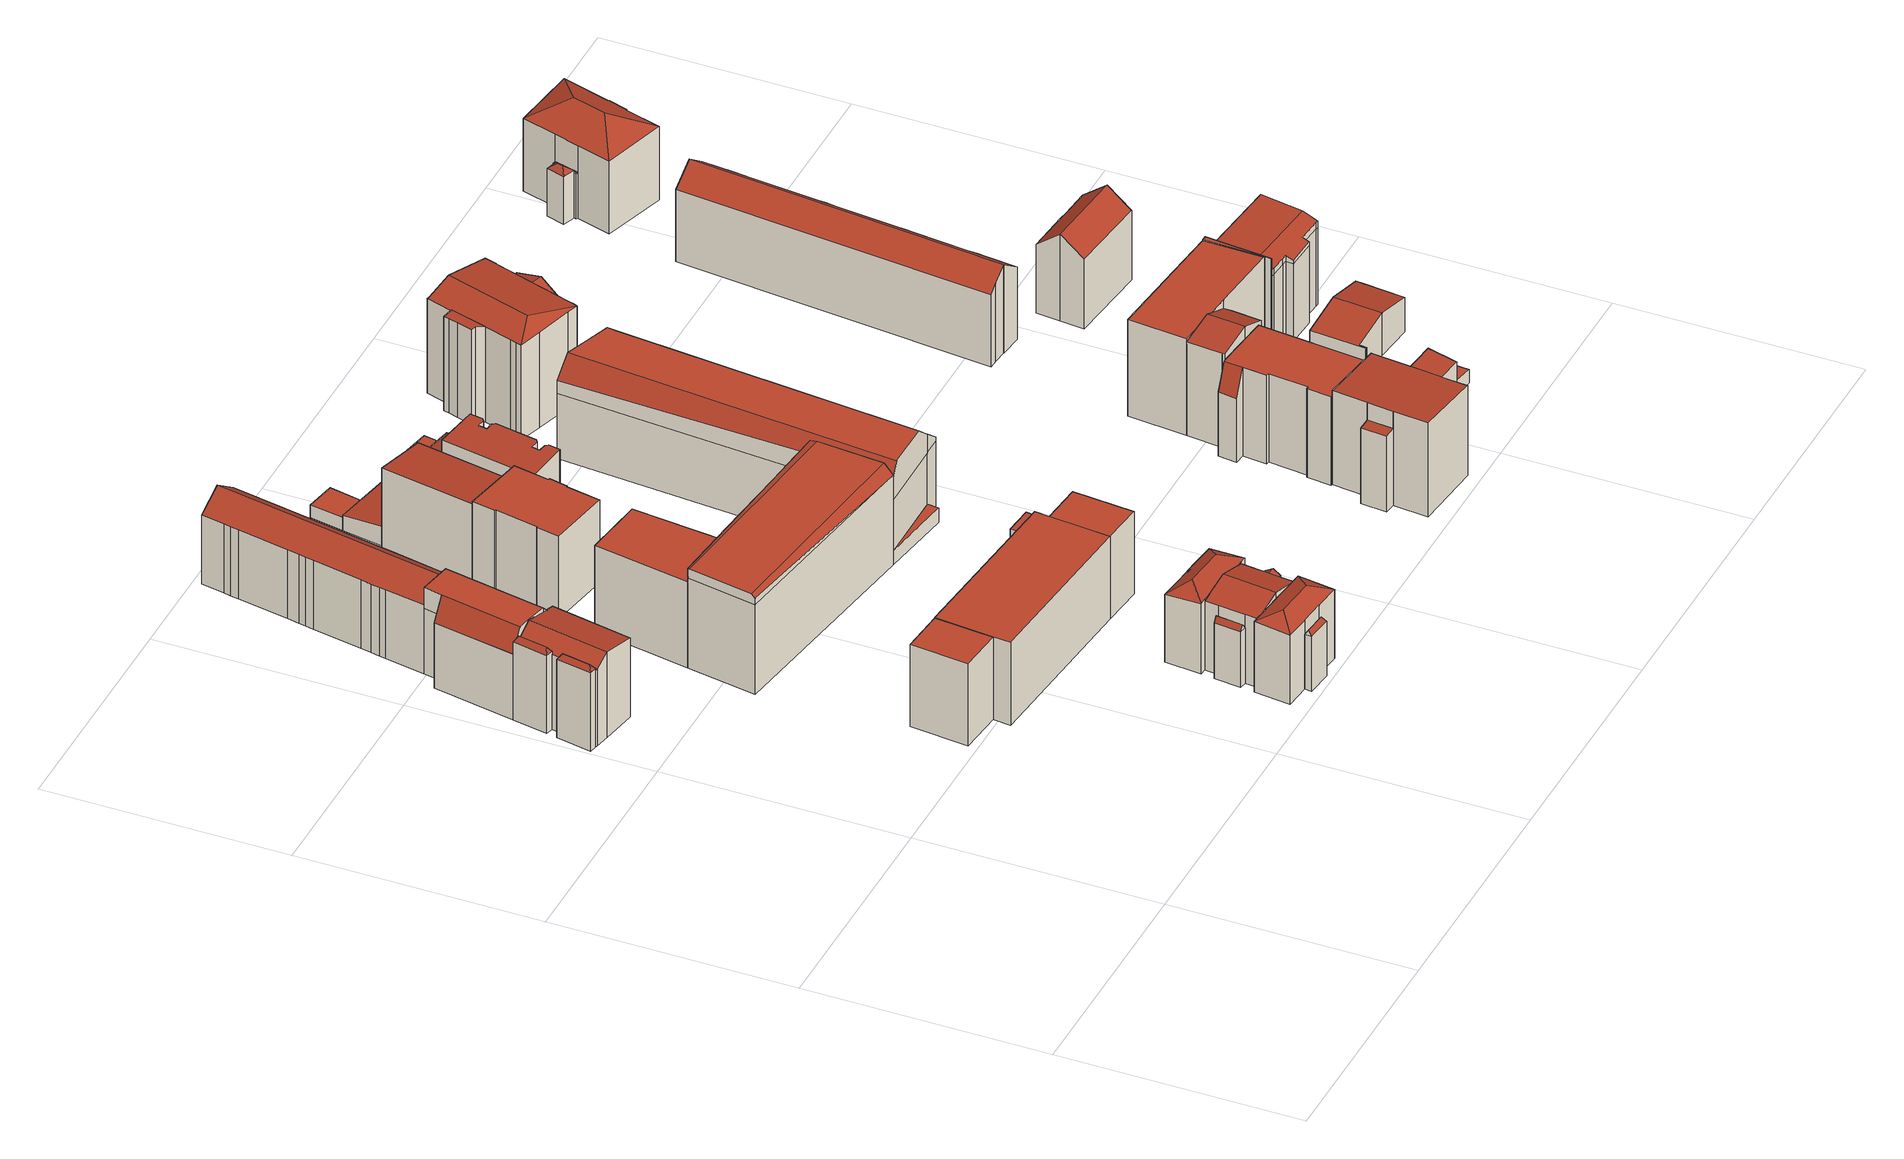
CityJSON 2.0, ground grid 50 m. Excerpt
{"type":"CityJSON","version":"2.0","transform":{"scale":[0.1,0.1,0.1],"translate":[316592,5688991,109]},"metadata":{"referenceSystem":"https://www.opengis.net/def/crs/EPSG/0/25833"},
"CityObjects":{
"building1":{"type":"Building","attributes":{"Gemeindeschluessel":14713000,"Geometrietyp2DReferenz":"3000","function":"31001_9998","roofType":"9999"},"children":["building1-1","building1-2","building1-3"]},
"building1-1":{"type":"BuildingPart","attributes":{"Dachtyp_tdc":"tdcFreeFormRoof","Dachneigung":55.03,"QualitaetDacherkennung":15,"Geometrietyp2DReferenz":"3000","roofType":"5000","measuredHeight":18.67},"parents":["building1"],"geometry":[{"type":"MultiSurface","lod":"2","boundaries":[[[0,1,2,3]],[[1,4,5,2]],[[4,6,7,5]],[[6,8,9,10,7]],[[11,8,12,13]],[[1,0,14,11]],[[8,6,12]],[[6,4,13,12]],[[4,1,11,13]],[[10,2,3,2,5,7]],[[15,9,8,11]],[[15,2,10,9]],[[14,15,11]],[[0,3,2,15,14]]],"semantics":{"surfaces":[{"type":"WallSurface"},{"type":"RoofSurface"},{"type":"GroundSurface"},{"type":"ClosureSurface"}],"values":[0,0,0,0,1,1,1,1,1,2,0,3,0,3]}}]},
"building1-2":{"type":"BuildingPart","attributes":{"Dachtyp_tdc":"tdcGableRoof","Dachneigung":11,"QualitaetDacherkennung":37,"Geometrietyp2DReferenz":"3000","roofType":"3100","measuredHeight":19.25},"parents":["building1"],"geometry":[{"type":"MultiSurface","lod":"2","boundaries":[[[9,16,17,10]],[[18,19,20,21]],[[19,22,23,20]],[[22,24,25,23]],[[24,26,27,25]],[[26,28,3,27]],[[28,0,3]],[[26,24,22,19]],[[19,18,16,9,15,14,28,26]],[[2,10,17,21,20,23,25,27,3]],[[9,10,2,15]],[[18,21,17,16]],[[14,0,28]],[[15,2,3,0,14]]],"semantics":{"surfaces":[{"type":"WallSurface"},{"type":"RoofSurface"},{"type":"GroundSurface"},{"type":"ClosureSurface"}],"values":[0,0,0,0,0,0,0,1,1,2,3,3,0,3]}}]},
"building1-3":{"type":"BuildingPart","attributes":{"Dachtyp_tdc":"tdcFreeFormRoof","Dachneigung":55.85,"QualitaetDacherkennung":17,"Geometrietyp2DReferenz":"3000","roofType":"5000","measuredHeight":18.66},"parents":["building1"],"geometry":[{"type":"MultiSurface","lod":"2","boundaries":[[[29,30,31,17,16]],[[30,32,33,31]],[[32,34,18,21,33]],[[35,34,32]],[[36,35,32,30]],[[36,30,29]],[[35,36,29,34]],[[17,31,33,21]],[[16,18,34,29]],[[16,17,21,18]]],"semantics":{"surfaces":[{"type":"WallSurface"},{"type":"RoofSurface"},{"type":"GroundSurface"},{"type":"ClosureSurface"}],"values":[0,0,0,1,1,1,1,2,0,3]}}]},
"building2":{"type":"Building","attributes":{"Dachtyp_tdc":"tdcFreeFormRoof","Gemeindeschluessel":14713000,"Dachneigung":0.561,"QualitaetDacherkennung":45,"Geometrietyp2DReferenz":"3000","function":"31001_9998","roofType":"5000","measuredHeight":19.33},"geometry":[{"type":"MultiSurface","lod":"2","boundaries":[[[37,38,39,23]],[[38,40,20,39]],[[40,41,33,20]],[[41,42,43,33]],[[42,44,45,43]],[[44,46,47,45]],[[46,48,49,47]],[[48,50,51,49]],[[50,37,23,51]],[[52,53,54,55]],[[56,42,57,58]],[[59,60,56,58,61,55,54]],[[38,55,61,40]],[[40,61,58,57,41]],[[44,60,59,46]],[[46,59,54,48]],[[41,57,42]],[[37,52,55,38]],[[48,54,53,50]],[[50,53,52,37]],[[42,56,60,44]],[[23,39,20,33,43,45,47,49,51]]],"semantics":{"surfaces":[{"type":"WallSurface"},{"type":"RoofSurface"},{"type":"GroundSurface"}],"values":[0,0,0,0,0,0,0,0,0,1,1,1,0,0,0,0,0,0,0,0,0,2]}}]},
"building3":{"type":"Building","attributes":{"Dachtyp_tdc":"tdcGableRoof","Gemeindeschluessel":14713000,"Dachneigung":35.38,"QualitaetDacherkennung":90,"Geometrietyp2DReferenz":"3000","function":"31001_9998","roofType":"3100","measuredHeight":18.94},"geometry":[{"type":"MultiSurface","lod":"2","boundaries":[[[62,63,64,65]],[[63,66,67,64]],[[66,68,69,67]],[[68,70,71,69]],[[70,72,73,71]],[[72,74,75,73]],[[74,76,77,75]],[[76,78,79,77]],[[78,80,81,79]],[[80,82,83,81]],[[82,84,85,83]],[[84,86,87,85]],[[86,88,89,87]],[[88,90,91,89]],[[90,92,51,91]],[[92,93,94,51]],[[93,95,47,94]],[[95,96,97,47]],[[96,62,65,97]],[[93,92,90,88,86,84]],[[84,82,80,78,76,74,72,70,68,66,63,62,96,95,93]],[[65,64,67,69,71,73,75,77,79,81,83,85,87,89,91,51,94,47,97]]],"semantics":{"surfaces":[{"type":"WallSurface"},{"type":"RoofSurface"},{"type":"GroundSurface"}],"values":[0,0,0,0,0,0,0,0,0,0,0,0,0,0,0,0,0,0,0,1,1,2]}}]},
"building4":{"type":"Building","attributes":{"Gemeindeschluessel":14713000,"Geometrietyp2DReferenz":"3000","function":"31001_9998","roofType":"9999"},"children":["building4-1","building4-2","building4-3"]},
"building4-1":{"type":"BuildingPart","attributes":{"Dachtyp_tdc":"tdcPolyFlatRoof","Dachneigung":0,"QualitaetDacherkennung":38,"Geometrietyp2DReferenz":"3000","roofType":"1000","measuredHeight":18.4},"parents":["building4"],"geometry":[{"type":"MultiSurface","lod":"2","boundaries":[[[98,99,100,101]],[[99,102,103,100]],[[102,104,105,103]],[[104,102,99,98]],[[101,100,103,105]],[[101,105,104,98]]],"semantics":{"surfaces":[{"type":"WallSurface"},{"type":"RoofSurface"},{"type":"GroundSurface"},{"type":"ClosureSurface"}],"values":[0,0,0,1,2,3]}}]},
"building4-2":{"type":"BuildingPart","attributes":{"Dachtyp_tdc":"tdcPolyFlatRoof","Dachneigung":0,"QualitaetDacherkennung":55,"Geometrietyp2DReferenz":"3000","roofType":"1000","measuredHeight":18.51},"parents":["building4"],"geometry":[{"type":"MultiSurface","lod":"2","boundaries":[[[106,107,98,101,108]],[[109,110,111,105,104]],[[110,112,113,111]],[[106,108,114,115]],[[115,112,110,109,107,106]],[[108,101,105,111,113,114]],[[104,98,107,109]],[[104,105,101,98]],[[115,114,113,112]]],"semantics":{"surfaces":[{"type":"WallSurface"},{"type":"RoofSurface"},{"type":"GroundSurface"},{"type":"ClosureSurface"}],"values":[0,0,0,0,1,2,0,3,3]}}]},
"building4-3":{"type":"BuildingPart","attributes":{"Dachtyp_tdc":"tdcPolyFlatRoof","Dachneigung":0,"QualitaetDacherkennung":38,"Geometrietyp2DReferenz":"3000","roofType":"1000","measuredHeight":18.47},"parents":["building4"],"geometry":[{"type":"MultiSurface","lod":"2","boundaries":[[[112,116,117,113]],[[116,118,119,117]],[[118,115,114,119]],[[115,118,116,112]],[[113,117,119,114]],[[113,114,115,112]]],"semantics":{"surfaces":[{"type":"WallSurface"},{"type":"RoofSurface"},{"type":"GroundSurface"},{"type":"ClosureSurface"}],"values":[0,0,0,1,2,3]}}]},
"building5":{"type":"Building","attributes":{"Gemeindeschluessel":14713000,"Geometrietyp2DReferenz":"3000","function":"31001_9998","roofType":"9999"},"children":["building5-1","building5-2","building5-3","building5-4","building5-5","building5-6","building5-7"]},
"building5-1":{"type":"BuildingPart","attributes":{"Dachtyp_tdc":"tdcGableRoof","Dachneigung":30.93,"QualitaetDacherkennung":93,"Geometrietyp2DReferenz":"3000","roofType":"3100","measuredHeight":14.95},"parents":["building5"],"geometry":[{"type":"MultiSurface","lod":"2","boundaries":[[[120,121,122,123]],[[121,124,125,122]],[[124,126,127,125]],[[124,121,128]],[[121,120,129,128]],[[126,124,128,129]],[[123,122,125,127]],[[120,123,127,126]],[[120,126,129]]],"semantics":{"surfaces":[{"type":"WallSurface"},{"type":"RoofSurface"},{"type":"GroundSurface"},{"type":"ClosureSurface"}],"values":[0,0,0,0,1,1,2,3,3]}}]},
"building5-2":{"type":"BuildingPart","attributes":{"Dachtyp_tdc":"tdcHipRoof","Dachneigung":32.98,"QualitaetDacherkennung":64,"Geometrietyp2DReferenz":"3000","roofType":"3200","measuredHeight":17.42},"parents":["building5"],"geometry":[{"type":"MultiSurface","lod":"2","boundaries":[[[130,131,132]],[[130,133,134,131]],[[133,135,136,134]],[[135,137,138,136]],[[137,139,138]],[[140,141,142]],[[140,143,144,141]],[[143,145,146,144]],[[145,147,148,146]],[[147,149,148]],[[145,143,150]],[[135,133,151]],[[143,140,137,135,151,150]],[[133,130,152,153,154,147,145,150,151]],[[131,134,136,138,141,144,146,148,155]],[[140,142,139,137]],[[142,141,138,139]],[[154,149,147]],[[132,152,130]],[[131,155,153,152,132]],[[155,148,149,154,153]]],"semantics":{"surfaces":[{"type":"WallSurface"},{"type":"RoofSurface"},{"type":"GroundSurface"},{"type":"ClosureSurface"}],"values":[0,0,0,0,0,0,0,0,0,0,1,1,1,1,2,0,3,0,0,3,3]}}]},
"building5-3":{"type":"BuildingPart","attributes":{"Dachtyp_tdc":"tdcFreeFormRoof","Dachneigung":59.45,"QualitaetDacherkennung":32,"Geometrietyp2DReferenz":"3000","roofType":"5000","measuredHeight":13.52},"parents":["building5"],"geometry":[{"type":"MultiSurface","lod":"2","boundaries":[[[156,157,158,159]],[[157,160,161,158]],[[160,162,163,161]],[[164,165,160,157]],[[164,157,156]],[[165,164,156,162]],[[160,165,162]],[[158,161,163,159]],[[159,163,162,156]]],"semantics":{"surfaces":[{"type":"WallSurface"},{"type":"RoofSurface"},{"type":"GroundSurface"},{"type":"ClosureSurface"}],"values":[0,0,0,1,1,1,0,2,3]}}]},
"building5-4":{"type":"BuildingPart","attributes":{"Dachtyp_tdc":"tdcHipRoof","Dachneigung":23.18,"QualitaetDacherkennung":62,"Geometrietyp2DReferenz":"3000","roofType":"3200","measuredHeight":17.4},"parents":["building5"],"geometry":[{"type":"MultiSurface","lod":"2","boundaries":[[[166,167,168]],[[166,169,170,167]],[[169,171,172,170]],[[171,173,159,172]],[[173,174,156,159]],[[175,176,163,162]],[[176,177,178,163]],[[177,179,180,178]],[[179,181,182,180]],[[181,183,182]],[[179,177,184]],[[171,169,185]],[[177,176,175,174,173,171,185,184]],[[169,166,186,187,188,181,179,184,185]],[[167,170,172,159,163,178,180,182,189]],[[162,156,174,175]],[[162,163,159,156]],[[188,183,181]],[[168,186,166]],[[167,189,187,186,168]],[[189,182,183,188,187]]],"semantics":{"surfaces":[{"type":"WallSurface"},{"type":"RoofSurface"},{"type":"GroundSurface"},{"type":"ClosureSurface"}],"values":[0,0,0,0,0,0,0,0,0,0,1,1,1,1,2,0,3,0,0,3,3]}}]},
"building5-5":{"type":"BuildingPart","attributes":{"Dachtyp_tdc":"tdcFreeFormRoof","Dachneigung":58.24,"QualitaetDacherkennung":22,"Geometrietyp2DReferenz":"3000","roofType":"5000","measuredHeight":13.55},"parents":["building5"],"geometry":[{"type":"MultiSurface","lod":"2","boundaries":[[[190,191,192,193]],[[191,194,195,192]],[[194,196,197,195]],[[194,191,198,199]],[[198,190,196,199]],[[190,198,191]],[[194,199,196]],[[192,195,197,193]],[[193,197,196,190]]],"semantics":{"surfaces":[{"type":"WallSurface"},{"type":"RoofSurface"},{"type":"GroundSurface"},{"type":"ClosureSurface"}],"values":[0,0,0,1,1,0,0,2,3]}}]},
"building5-6":{"type":"BuildingPart","attributes":{"Dachtyp_tdc":"tdcGableRoof","Dachneigung":15.05,"QualitaetDacherkennung":82,"Geometrietyp2DReferenz":"3000","roofType":"3100","measuredHeight":17.15},"parents":["building5"],"geometry":[{"type":"MultiSurface","lod":"2","boundaries":[[[149,200,123,148]],[[200,120,123]],[[201,127,126]],[[201,168,167,127]],[[183,202,193,182]],[[202,190,193]],[[203,197,196]],[[203,132,131,197]],[[204,152,132,203,202,183,188,205]],[[205,186,168,201,200,149,154,204]],[[123,127,167,189,182,193,197,131,155,148]],[[126,129,120,200,201]],[[126,127,123,120]],[[126,120,129]],[[187,186,205]],[[189,167,168,186,187]],[[188,187,205]],[[189,187,188,183,182]],[[203,196,190,202]],[[196,197,193,190]],[[153,152,204]],[[155,131,132,152,153]],[[154,153,204]],[[155,153,154,149,148]]],"semantics":{"surfaces":[{"type":"WallSurface"},{"type":"RoofSurface"},{"type":"GroundSurface"},{"type":"ClosureSurface"}],"values":[0,0,0,0,0,0,0,0,1,1,2,0,3,3,0,3,0,3,0,3,0,3,0,3]}}]},
"building5-7":{"type":"BuildingPart","attributes":{"Dachtyp_tdc":"tdcFreeFormRoof","Dachneigung":57.36,"QualitaetDacherkennung":16,"Geometrietyp2DReferenz":"3000","roofType":"5000","measuredHeight":13.54},"parents":["building5"],"geometry":[{"type":"MultiSurface","lod":"2","boundaries":[[[139,206,207,138]],[[206,208,209,207]],[[208,142,141,209]],[[210,208,206,211]],[[211,139,142,210]],[[208,210,142]],[[139,211,206]],[[207,209,141,138]],[[138,141,142,139]]],"semantics":{"surfaces":[{"type":"WallSurface"},{"type":"RoofSurface"},{"type":"GroundSurface"},{"type":"ClosureSurface"}],"values":[0,0,0,1,1,0,0,2,3]}}]},
"building6":{"type":"Building","attributes":{"Dachtyp_tdc":"tdcPolyFlatRoof","Gemeindeschluessel":14713000,"Dachneigung":0,"QualitaetDacherkennung":73,"Geometrietyp2DReferenz":"3000","function":"31001_9998","roofType":"1000","measuredHeight":18.43},"geometry":[{"type":"MultiSurface","lod":"2","boundaries":[[[212,213,214,215]],[[213,216,217,214]],[[216,218,219,217]],[[218,220,221,219]],[[220,222,223,221]],[[222,224,225,223]],[[224,226,227,225]],[[226,228,229,227]],[[228,230,231,229]],[[230,232,233,231]],[[232,234,235,233]],[[234,236,237,235]],[[236,212,215,237]],[[236,234,232,230,228,226,224,222,220,218,216,213,212]],[[215,214,217,219,221,223,225,227,229,231,233,235,237]]],"semantics":{"surfaces":[{"type":"WallSurface"},{"type":"RoofSurface"},{"type":"GroundSurface"}],"values":[0,0,0,0,0,0,0,0,0,0,0,0,0,1,2]}}]},
"building7":{"type":"Building","attributes":{"Dachtyp_tdc":"tdcPolyFlatRoof","Gemeindeschluessel":14713000,"Dachneigung":7.13,"QualitaetDacherkennung":80,"Geometrietyp2DReferenz":"3000","function":"31001_9998","roofType":"2100","measuredHeight":17.93},"geometry":[{"type":"MultiSurface","lod":"2","boundaries":[[[238,239,240,237]],[[239,241,242,240]],[[241,243,244,242]],[[243,245,215,244]],[[245,238,237,215]],[[245,243,241,239,238]],[[237,240,242,244,215]]],"semantics":{"surfaces":[{"type":"WallSurface"},{"type":"RoofSurface"},{"type":"GroundSurface"}],"values":[0,0,0,0,0,1,2]}}]},
"building8":{"type":"Building","attributes":{"Gemeindeschluessel":14713000,"Geometrietyp2DReferenz":"3000","function":"31001_9998","roofType":"9999"},"children":["building8-1","building8-2"]},
"building8-1":{"type":"BuildingPart","attributes":{"Dachtyp_tdc":"tdcFreeFormRoof","Dachneigung":50.41,"QualitaetDacherkennung":18,"Geometrietyp2DReferenz":"3000","roofType":"5000","measuredHeight":9.89},"parents":["building8"],"geometry":[{"type":"MultiSurface","lod":"2","boundaries":[[[246,247,248,249]],[[247,250,251,248]],[[252,246,249,253]],[[254,255,252,250]],[[254,250,247]],[[255,254,247,246]],[[255,246,252]],[[249,248,251,253]],[[253,251,250,252]]],"semantics":{"surfaces":[{"type":"WallSurface"},{"type":"RoofSurface"},{"type":"GroundSurface"},{"type":"ClosureSurface"}],"values":[0,0,0,1,1,1,1,2,3]}}]},
"building8-2":{"type":"BuildingPart","attributes":{"Dachtyp_tdc":"tdcPolyFlatRoof","Dachneigung":0,"QualitaetDacherkennung":20,"Geometrietyp2DReferenz":"3000","roofType":"1000","measuredHeight":12.7},"parents":["building8"],"geometry":[{"type":"MultiSurface","lod":"2","boundaries":[[[256,257,258,259]],[[257,260,261,258]],[[260,262,263,261]],[[262,264,252,253,263]],[[265,256,259,251,250]],[[265,264,262,260,257,256]],[[259,258,261,263,253,251]],[[250,252,264,265]],[[250,251,253,252]]],"semantics":{"surfaces":[{"type":"WallSurface"},{"type":"RoofSurface"},{"type":"GroundSurface"},{"type":"ClosureSurface"}],"values":[0,0,0,0,0,1,2,0,3]}}]},
"building9":{"type":"Building","attributes":{"Dachtyp_tdc":"tdcPolyFlatRoof","Gemeindeschluessel":14713000,"Dachneigung":0,"QualitaetDacherkennung":45,"Geometrietyp2DReferenz":"3000","function":"31001_9998","roofType":"1000","measuredHeight":3},"geometry":[{"type":"MultiSurface","lod":"2","boundaries":[[[266,267,268,269]],[[267,270,271,268]],[[270,272,273,271]],[[272,266,269,273]],[[272,270,267,266]],[[269,268,271,273]]],"semantics":{"surfaces":[{"type":"WallSurface"},{"type":"RoofSurface"},{"type":"GroundSurface"}],"values":[0,0,0,0,1,2]}}]},
"building10":{"type":"Building","attributes":{"Gemeindeschluessel":14713000,"Geometrietyp2DReferenz":"3000","function":"31001_9998","roofType":"9999"},"children":["building10-1","building10-2","building10-3","building10-4"]},
"building10-1":{"type":"BuildingPart","attributes":{"Dachtyp_tdc":"tdcCutGableRoof","Dachneigung":0.732,"QualitaetDacherkennung":52,"Geometrietyp2DReferenz":"3000","roofType":"9999","measuredHeight":22.33},"parents":["building10"],"geometry":[{"type":"MultiSurface","lod":"2","boundaries":[[[274,275,276,277,278]],[[279,280,281,282,283]],[[280,284,285,281]],[[284,286,287,288,289,285]],[[290,274,278,291,292,293]],[[290,294,295,296]],[[297,298,299,300,301,302,303]],[[294,304,303,302,295]],[[275,301,300,279]],[[274,296,295,302,301,275]],[[279,300,299,280]],[[280,299,298,284]],[[284,298,297,286]],[[286,297,303,304,294,290]],[[290,296,274]],[[278,277,282,281,285,289,291]],[[283,276,275,279]],[[283,282,277,276]],[[293,287,286,290]],[[292,291,289,288]],[[292,288,287,293]]],"semantics":{"surfaces":[{"type":"WallSurface"},{"type":"RoofSurface"},{"type":"GroundSurface"},{"type":"ClosureSurface"}],"values":[0,0,0,0,0,1,1,1,0,0,0,0,0,0,0,2,0,3,0,3,3]}}]},
"building10-2":{"type":"BuildingPart","attributes":{"Dachtyp_tdc":"tdcPolyFlatRoof","Dachneigung":0,"QualitaetDacherkennung":42,"Geometrietyp2DReferenz":"3000","roofType":"1000","measuredHeight":19.15},"parents":["building10"],"geometry":[{"type":"MultiSurface","lod":"2","boundaries":[[[276,305,306,277]],[[305,307,308,306]],[[307,283,282,308]],[[283,307,305,276]],[[277,306,308,282]],[[277,282,283,276]]],"semantics":{"surfaces":[{"type":"WallSurface"},{"type":"RoofSurface"},{"type":"GroundSurface"},{"type":"ClosureSurface"}],"values":[0,0,0,1,2,3]}}]},
"building10-3":{"type":"BuildingPart","attributes":{"Dachtyp_tdc":"tdcCutGableRoof","Dachneigung":41.25,"QualitaetDacherkennung":46,"Geometrietyp2DReferenz":"3000","roofType":"9999","measuredHeight":22.16},"parents":["building10"],"geometry":[{"type":"MultiSurface","lod":"2","boundaries":[[[309,310,311,312]],[[310,313,314,315,311]],[[288,316,317,289]],[[316,318,319,317]],[[318,309,312,319]],[[318,320,321,322,323,324]],[[325,287,293,326,327]],[[328,321,320,329,327,326]],[[313,322,321,328,326,293,292]],[[288,287,325,316]],[[316,325,327,329,320,318]],[[309,324,323,310]],[[318,324,309]],[[310,323,322,313]],[[312,311,315,291,289,317,319]],[[330,314,313,292]],[[330,291,315,314]],[[289,291,330,292,288]],[[292,293,287,288]]],"semantics":{"surfaces":[{"type":"WallSurface"},{"type":"RoofSurface"},{"type":"GroundSurface"},{"type":"ClosureSurface"}],"values":[0,0,0,0,0,1,1,1,0,0,0,0,0,0,2,0,3,3,3]}}]},
"building10-4":{"type":"BuildingPart","attributes":{"Dachtyp_tdc":"tdcPolyFlatRoof","Dachneigung":0,"QualitaetDacherkennung":0,"Geometrietyp2DReferenz":"3000","roofType":"9999","measuredHeight":3.18},"parents":["building10"],"geometry":[{"type":"MultiSurface","lod":"2","boundaries":[[[330,331,314]],[[314,331,332,315]],[[331,330,291,332]],[[315,332,291]],[[315,291,330,314]]],"semantics":{"surfaces":[{"type":"RoofSurface"},{"type":"WallSurface"},{"type":"GroundSurface"},{"type":"ClosureSurface"}],"values":[0,1,1,2,3]}}]},
"building11":{"type":"Building","attributes":{"Gemeindeschluessel":14713000,"Geometrietyp2DReferenz":"3000","function":"31001_9998","roofType":"9999"},"children":["building11-1","building11-2","building11-3"]},
"building11-1":{"type":"BuildingPart","attributes":{"Dachtyp_tdc":"tdcPolyFlatRoof","Dachneigung":0,"QualitaetDacherkennung":79,"Geometrietyp2DReferenz":"3000","roofType":"1000","measuredHeight":2.91},"parents":["building11"],"geometry":[{"type":"MultiSurface","lod":"2","boundaries":[[[333,334,335,336]],[[334,337,338,335]],[[337,339,340,338]],[[339,337,334,333]],[[336,335,338,340]],[[336,340,339,333]]],"semantics":{"surfaces":[{"type":"WallSurface"},{"type":"RoofSurface"},{"type":"GroundSurface"},{"type":"ClosureSurface"}],"values":[0,0,0,1,2,3]}}]},
"building11-2":{"type":"BuildingPart","attributes":{"Dachtyp_tdc":"tdcPolyFlatRoof","Dachneigung":6.14,"QualitaetDacherkennung":76,"Geometrietyp2DReferenz":"3000","roofType":"2100","measuredHeight":4.47},"parents":["building11"],"geometry":[{"type":"MultiSurface","lod":"2","boundaries":[[[341,342,343,344]],[[342,345,346,343]],[[341,344,347,348]],[[348,345,342,341]],[[344,343,346,347]],[[348,347,346,345]]],"semantics":{"surfaces":[{"type":"WallSurface"},{"type":"RoofSurface"},{"type":"GroundSurface"},{"type":"ClosureSurface"}],"values":[0,0,0,1,2,3]}}]},
"building11-3":{"type":"BuildingPart","attributes":{"Dachtyp_tdc":"tdcPolyFlatRoof","Dachneigung":6.21,"QualitaetDacherkennung":70,"Geometrietyp2DReferenz":"3000","roofType":"2100","measuredHeight":4.44},"parents":["building11"],"geometry":[{"type":"MultiSurface","lod":"2","boundaries":[[[349,350,333,336,242]],[[351,352,353,340,339]],[[352,348,347,353]],[[345,354,244,346]],[[354,349,242,244]],[[354,345,348,352,351,350,349]],[[242,336,340,353,347,346,244]],[[339,333,350,351]],[[339,340,336,333]],[[346,347,348,345]]],"semantics":{"surfaces":[{"type":"WallSurface"},{"type":"RoofSurface"},{"type":"GroundSurface"},{"type":"ClosureSurface"}],"values":[0,0,0,0,0,1,2,0,3,3]}}]},
"building12":{"type":"Building","attributes":{"Dachtyp_tdc":"tdcPolyFlatRoof","Gemeindeschluessel":14713000,"Dachneigung":2.87,"QualitaetDacherkennung":78,"Geometrietyp2DReferenz":"3000","function":"31001_9998","roofType":"2100","measuredHeight":12.75},"geometry":[{"type":"MultiSurface","lod":"2","boundaries":[[[355,356,357,358]],[[356,359,360,357]],[[359,361,362,360]],[[361,363,364,362]],[[363,365,366,364]],[[365,367,368,366]],[[367,369,370,368]],[[369,371,372,370]],[[371,373,374,372]],[[373,375,376,374]],[[375,377,378,376]],[[377,379,380,378]],[[379,381,382,380]],[[381,383,384,382]],[[383,385,386,384]],[[385,387,388,386]],[[387,389,390,388]],[[389,355,358,390]],[[389,387,385,383,381,379,377,375,373,371,369,367,365,363,361,359,356,355]],[[358,357,360,362,364,366,368,370,372,374,376,378,380,382,384,386,388,390]]],"semantics":{"surfaces":[{"type":"WallSurface"},{"type":"RoofSurface"},{"type":"GroundSurface"}],"values":[0,0,0,0,0,0,0,0,0,0,0,0,0,0,0,0,0,0,1,2]}}]},
"building13":{"type":"Building","attributes":{"Dachtyp_tdc":"tdcPolyFlatRoof","Gemeindeschluessel":14713000,"Dachneigung":15.68,"QualitaetDacherkennung":64,"Geometrietyp2DReferenz":"3000","function":"31001_9998","roofType":"2100","measuredHeight":7.79},"geometry":[{"type":"MultiSurface","lod":"2","boundaries":[[[391,392,360,393]],[[392,394,357,360]],[[394,395,396,357]],[[395,397,398,396]],[[397,399,400,398]],[[399,401,402,400]],[[401,391,393,402]],[[401,399,397,395,394,392,391]],[[393,360,357,396,398,400,402]]],"semantics":{"surfaces":[{"type":"WallSurface"},{"type":"RoofSurface"},{"type":"GroundSurface"}],"values":[0,0,0,0,0,0,0,1,2]}}]},
"building14":{"type":"Building","attributes":{"Dachtyp_tdc":"tdcPolyFlatRoof","Gemeindeschluessel":14713000,"Dachneigung":0,"QualitaetDacherkennung":67,"Geometrietyp2DReferenz":"3000","function":"31001_9998","roofType":"1000","measuredHeight":3.74},"geometry":[{"type":"MultiSurface","lod":"2","boundaries":[[[403,404,405,406]],[[404,407,408,405]],[[407,409,410,408]],[[409,403,406,410]],[[409,407,404,403]],[[406,405,408,410]]],"semantics":{"surfaces":[{"type":"WallSurface"},{"type":"RoofSurface"},{"type":"GroundSurface"}],"values":[0,0,0,0,1,2]}}]},
"building15":{"type":"Building","attributes":{"Gemeindeschluessel":14713000,"Geometrietyp2DReferenz":"3000","function":"31001_9998","roofType":"9999"},"children":["building15-1","building15-2","building15-3"]},
"building15-1":{"type":"BuildingPart","attributes":{"Dachtyp_tdc":"tdcPolyFlatRoof","Dachneigung":5.58,"QualitaetDacherkennung":40,"Geometrietyp2DReferenz":"3000","roofType":"2100","measuredHeight":17.11},"parents":["building15"],"geometry":[{"type":"MultiSurface","lod":"2","boundaries":[[[411,412,413,414]],[[415,416,417,418]],[[416,411,414,417]],[[416,415,419,420,412,411]],[[414,413,421,422,418,417]],[[421,413,412,420]],[[419,422,421,420]],[[415,418,422,419]]],"semantics":{"surfaces":[{"type":"WallSurface"},{"type":"RoofSurface"},{"type":"GroundSurface"},{"type":"ClosureSurface"}],"values":[0,0,0,1,2,3,3,3]}}]},
"building15-2":{"type":"BuildingPart","attributes":{"Dachtyp_tdc":"tdcPolyFlatRoof","Dachneigung":17.64,"QualitaetDacherkennung":81,"Geometrietyp2DReferenz":"3000","roofType":"2100","measuredHeight":18.36},"parents":["building15"],"geometry":[{"type":"MultiSurface","lod":"2","boundaries":[[[423,424,425,426]],[[427,428,429]],[[428,430,431,429]],[[430,432,433,431]],[[432,423,426,433]],[[432,430,428,427,424,423]],[[426,425,429,431,433]],[[429,425,424,427]]],"semantics":{"surfaces":[{"type":"WallSurface"},{"type":"RoofSurface"},{"type":"GroundSurface"},{"type":"ClosureSurface"}],"values":[0,0,0,0,0,1,2,3]}}]},
"building15-3":{"type":"BuildingPart","attributes":{"Dachtyp_tdc":"tdcPolyFlatRoof","Dachneigung":3.49,"QualitaetDacherkennung":66,"Geometrietyp2DReferenz":"3000","roofType":"2100","measuredHeight":21.02},"parents":["building15"],"geometry":[{"type":"MultiSurface","lod":"2","boundaries":[[[434,425,424]],[[434,435,436,425]],[[435,437,438,436]],[[437,439,415,418,438]],[[440,441,442,413,412]],[[441,443,444,442]],[[443,445,446,444]],[[445,447,429,446]],[[447,427,429]],[[445,443,441,440,448,449,439,437,435,434,447]],[[425,436,438,418,422,421,413,442,444,446,429]],[[424,427,447,434]],[[424,425,429,427]],[[449,419,415,439]],[[419,422,418,415]],[[420,419,449,448]],[[420,421,422,419]],[[412,420,448,440]],[[412,413,421,420]]],"semantics":{"surfaces":[{"type":"WallSurface"},{"type":"RoofSurface"},{"type":"GroundSurface"},{"type":"ClosureSurface"}],"values":[0,0,0,0,0,0,0,0,0,1,2,0,3,0,3,0,3,0,3]}}]},
"building16":{"type":"Building","attributes":{"Gemeindeschluessel":14713000,"Geometrietyp2DReferenz":"3000","function":"31001_9998","roofType":"9999"},"children":["building16-1","building16-2","building16-3"]},
"building16-1":{"type":"BuildingPart","attributes":{"Dachtyp_tdc":"tdcGableRoof","Dachneigung":18.96,"QualitaetDacherkennung":11,"Geometrietyp2DReferenz":"3000","roofType":"3100","measuredHeight":21.27},"parents":["building16"],"geometry":[{"type":"MultiSurface","lod":"2","boundaries":[[[450,451,452,453]],[[454,455,456,457]],[[455,458,459,456]],[[458,460,461,459]],[[460,462,463,461]],[[462,464,465,463]],[[464,450,453,465]],[[460,458,455,454,466,467]],[[467,468,451,450,464,462,460]],[[453,452,469,470,471,457,456,459,461,463,465]],[[469,452,451,468]],[[470,469,468,467]],[[470,467,466,471]],[[457,471,466,454]]],"semantics":{"surfaces":[{"type":"WallSurface"},{"type":"RoofSurface"},{"type":"GroundSurface"},{"type":"ClosureSurface"}],"values":[0,0,0,0,0,0,0,1,1,2,3,3,3,3]}}]},
"building16-2":{"type":"BuildingPart","attributes":{"Dachtyp_tdc":"tdcPolyFlatRoof","Dachneigung":4.29,"QualitaetDacherkennung":29,"Geometrietyp2DReferenz":"3000","roofType":"2100","measuredHeight":21.29},"parents":["building16"],"geometry":[{"type":"MultiSurface","lod":"2","boundaries":[[[472,473,474,475,476]],[[473,477,478,474]],[[477,479,480,478]],[[479,481,482,480]],[[481,483,484,482]],[[483,485,486,487,484]],[[483,481,479,477,473,472,488,485]],[[487,489,475,474,478,480,482,484]],[[490,486,485,488]],[[490,489,487,486]],[[476,490,488,472]],[[476,475,489,490]]],"semantics":{"surfaces":[{"type":"WallSurface"},{"type":"RoofSurface"},{"type":"GroundSurface"},{"type":"ClosureSurface"}],"values":[0,0,0,0,0,0,1,2,0,3,0,3]}}]},
"building16-3":{"type":"BuildingPart","attributes":{"Dachtyp_tdc":"tdcHipAndGableRoof","Dachneigung":10.1,"QualitaetDacherkennung":32,"Geometrietyp2DReferenz":"3000","roofType":"5000","measuredHeight":23.3},"parents":["building16"],"geometry":[{"type":"MultiSurface","lod":"2","boundaries":[[[486,491,492,487]],[[491,493,494,492]],[[493,495,496,494]],[[495,497,498,496]],[[497,499,454,457,498]],[[500,501,502,452,451]],[[501,503,504,502]],[[503,505,506,504]],[[505,507,508,506]],[[507,509,510,508]],[[509,511,512,510]],[[511,513,514,512]],[[513,476,475,514]],[[509,507,505,503,515]],[[503,501,500,516,517,499,497,495,515]],[[495,493,491,486,490,476,513,511,509,515]],[[475,489,487,492,494,496,498,457,471,470,469,452,502,504,506,508,510,512,514]],[[490,489,475,476]],[[486,487,489,490]],[[466,454,499,517]],[[466,471,457,454]],[[468,467,466,517,516]],[[468,469,470,467]],[[470,471,466,467]],[[500,451,468,516]],[[451,452,469,468]]],"semantics":{"surfaces":[{"type":"WallSurface"},{"type":"RoofSurface"},{"type":"GroundSurface"},{"type":"ClosureSurface"}],"values":[0,0,0,0,0,0,0,0,0,0,0,0,0,1,1,1,2,3,3,0,3,0,3,3,0,3]}}]},
"building17":{"type":"Building","attributes":{"Dachtyp_tdc":"tdcFreeFormRoof","Gemeindeschluessel":14713000,"Dachneigung":2.59,"QualitaetDacherkennung":71,"Geometrietyp2DReferenz":"3000","function":"31001_9998","roofType":"5000","measuredHeight":19.87},"geometry":[{"type":"MultiSurface","lod":"2","boundaries":[[[518,519,520,521]],[[519,522,523,520]],[[522,524,525,523]],[[524,526,527,525]],[[526,528,529,527]],[[528,530,531,529]],[[530,532,533,531]],[[532,534,535,533]],[[534,536,537,535]],[[536,538,539,537]],[[538,540,541,539]],[[540,542,543,541]],[[542,544,545,543]],[[544,546,547,545]],[[546,548,549,547]],[[548,518,521,549]],[[532,550,551,536,534]],[[544,542,540,552,553,518,548,546]],[[553,552,538,551,550,530,528,526,524,522,519]],[[532,530,550]],[[519,518,553]],[[538,536,551]],[[540,538,552]],[[521,520,523,525,527,529,531,533,535,537,539,541,543,545,547,549]]],"semantics":{"surfaces":[{"type":"WallSurface"},{"type":"RoofSurface"},{"type":"GroundSurface"}],"values":[0,0,0,0,0,0,0,0,0,0,0,0,0,0,0,0,1,1,1,0,0,0,0,2]}}]},
"building18":{"type":"Building","attributes":{"Dachtyp_tdc":"tdcPolyFlatRoof","Gemeindeschluessel":14713000,"Dachneigung":9.19,"QualitaetDacherkennung":70,"Geometrietyp2DReferenz":"3000","function":"31001_9998","roofType":"2100","measuredHeight":8.24},"geometry":[{"type":"MultiSurface","lod":"2","boundaries":[[[554,555,556,557]],[[555,558,559,556]],[[558,560,561,559]],[[560,554,557,561]],[[560,558,555,554]],[[557,556,559,561]]],"semantics":{"surfaces":[{"type":"WallSurface"},{"type":"RoofSurface"},{"type":"GroundSurface"}],"values":[0,0,0,0,1,2]}}]},
"building19":{"type":"Building","attributes":{"Gemeindeschluessel":14713000,"Geometrietyp2DReferenz":"3000","function":"31001_9998","roofType":"9999"},"children":["building19-1","building19-2","building19-3"]},
"building19-1":{"type":"BuildingPart","attributes":{"Dachtyp_tdc":"tdcPolyFlatRoof","Dachneigung":0,"QualitaetDacherkennung":63,"Geometrietyp2DReferenz":"3000","roofType":"1000","measuredHeight":21.78},"parents":["building19"],"geometry":[{"type":"MultiSurface","lod":"2","boundaries":[[[562,563,564,565,566]],[[563,567,568,564]],[[567,569,570,568]],[[569,571,572,573,570]],[[571,569,567,563,562]],[[565,564,568,570,573]],[[566,572,571,562]],[[566,565,573,572]]],"semantics":{"surfaces":[{"type":"WallSurface"},{"type":"RoofSurface"},{"type":"GroundSurface"},{"type":"ClosureSurface"}],"values":[0,0,0,0,1,2,0,3]}}]},
"building19-2":{"type":"BuildingPart","attributes":{"Dachtyp_tdc":"tdcGableRoof","Dachneigung":10.13,"QualitaetDacherkennung":38,"Geometrietyp2DReferenz":"3000","roofType":"3100","measuredHeight":22.35},"parents":["building19"],"geometry":[{"type":"MultiSurface","lod":"2","boundaries":[[[574,575,576,577]],[[578,579,580,581]],[[579,582,541,580]],[[582,583,584,541]],[[583,585,539,584]],[[585,586,587,539]],[[586,574,577,587]],[[583,582,579,578,588,589]],[[589,590,575,574,586,585,583]],[[577,576,591,581,580,541,584,539,587]],[[592,590,589]],[[591,576,575,590,592]],[[588,592,589]],[[591,592,588,578,581]]],"semantics":{"surfaces":[{"type":"WallSurface"},{"type":"RoofSurface"},{"type":"GroundSurface"},{"type":"ClosureSurface"}],"values":[0,0,0,0,0,0,0,1,1,2,0,3,0,3]}}]},
"building19-3":{"type":"BuildingPart","attributes":{"Dachtyp_tdc":"tdcPolyFlatRoof","Dachneigung":0,"QualitaetDacherkennung":45,"Geometrietyp2DReferenz":"3000","roofType":"1000","measuredHeight":21.61},"parents":["building19"],"geometry":[{"type":"MultiSurface","lod":"2","boundaries":[[[572,593,578,581,573]],[[594,595,596,576,575]],[[595,566,565,596]],[[595,594,590,592,588,593,572,566]],[[565,573,581,591,576,596]],[[573,565,566,572]],[[588,578,593]],[[575,590,594]],[[576,591,592,590,575]],[[591,581,578,588,592]]],"semantics":{"surfaces":[{"type":"WallSurface"},{"type":"RoofSurface"},{"type":"GroundSurface"},{"type":"ClosureSurface"}],"values":[0,0,0,1,2,3,0,0,3,3]}}]},
"building20":{"type":"Building","attributes":{"Dachtyp_tdc":"tdcPolyFlatRoof","Gemeindeschluessel":14713000,"Dachneigung":0,"QualitaetDacherkennung":69,"Geometrietyp2DReferenz":"3000","function":"31001_9998","roofType":"1000","measuredHeight":2.98},"geometry":[{"type":"MultiSurface","lod":"2","boundaries":[[[597,598,599,600]],[[598,601,602,599]],[[601,603,604,602]],[[603,597,600,604]],[[603,601,598,597]],[[600,599,602,604]]],"semantics":{"surfaces":[{"type":"WallSurface"},{"type":"RoofSurface"},{"type":"GroundSurface"}],"values":[0,0,0,0,1,2]}}]},
"building21":{"type":"Building","attributes":{"Dachtyp_tdc":"tdcGableRoof","Gemeindeschluessel":14713000,"Dachneigung":12.05,"QualitaetDacherkennung":44,"Geometrietyp2DReferenz":"3000","function":"31001_9998","roofType":"3100","measuredHeight":9.51},"geometry":[{"type":"MultiSurface","lod":"2","boundaries":[[[605,606,607,608]],[[606,609,610,607]],[[609,611,612,610]],[[611,613,614,612]],[[613,615,616,614]],[[615,617,618,616]],[[617,619,620,618]],[[619,621,622,620]],[[621,605,608,622]],[[617,615,613,611,609]],[[609,606,605,621,619,617]],[[608,607,610,612,614,616,618,620,622]]],"semantics":{"surfaces":[{"type":"WallSurface"},{"type":"RoofSurface"},{"type":"GroundSurface"}],"values":[0,0,0,0,0,0,0,0,0,1,1,2]}}]},
"building22":{"type":"Building","attributes":{"Dachtyp_tdc":"tdcGableRoof","Gemeindeschluessel":14713000,"Dachneigung":36.16,"QualitaetDacherkennung":93,"Geometrietyp2DReferenz":"3000","function":"31001_9998","roofType":"3100","measuredHeight":19.64},"geometry":[{"type":"MultiSurface","lod":"2","boundaries":[[[623,624,625,626]],[[624,627,628,625]],[[627,629,630,628]],[[629,631,632,630]],[[631,633,634,632]],[[633,635,636,634]],[[635,637,638,636]],[[637,639,640,638]],[[639,641,642,640]],[[641,643,644,642]],[[643,645,646,644]],[[645,647,648,646]],[[647,649,650,648]],[[649,651,652,650]],[[651,653,654,652]],[[653,655,656,654]],[[655,657,658,656]],[[657,659,660,658]],[[659,661,662,660]],[[661,623,626,662]],[[657,655,653,651,649,647]],[[647,645,643,641,639,637,635,633,631,629,627,624,623,661,659,657]],[[626,625,628,630,632,634,636,638,640,642,644,646,648,650,652,654,656,658,660,662]]],"semantics":{"surfaces":[{"type":"WallSurface"},{"type":"RoofSurface"},{"type":"GroundSurface"}],"values":[0,0,0,0,0,0,0,0,0,0,0,0,0,0,0,0,0,0,0,0,1,1,2]}}]},
"building23":{"type":"Building","attributes":{"Dachtyp_tdc":"tdcFreeFormRoof","Gemeindeschluessel":14713000,"Dachneigung":3.99,"QualitaetDacherkennung":70,"Geometrietyp2DReferenz":"3000","function":"31001_9998","roofType":"5000","measuredHeight":20.49},"geometry":[{"type":"MultiSurface","lod":"2","boundaries":[[[663,664,665,666]],[[664,667,668,665]],[[667,669,670,668]],[[669,671,672,670]],[[671,673,674,672]],[[673,675,676,674]],[[675,677,678,676]],[[677,679,680,678]],[[679,681,682,680]],[[681,683,684,682]],[[683,663,666,684]],[[685,686,687,688,689,690,691,692,693,694,695]],[[696,669,697,698]],[[698,697,691,690]],[[669,696,671]],[[671,696,698,690,689,673]],[[681,685,695,683]],[[683,695,694,663]],[[663,694,693,664]],[[664,693,692,667]],[[667,692,691,697,669]],[[673,689,688,675]],[[675,688,687,677]],[[677,687,686,679]],[[679,686,685,681]],[[666,665,668,670,672,674,676,678,680,682,684]]],"semantics":{"surfaces":[{"type":"WallSurface"},{"type":"RoofSurface"},{"type":"GroundSurface"}],"values":[0,0,0,0,0,0,0,0,0,0,0,1,1,1,0,0,0,0,0,0,0,0,0,0,0,2]}}]},
"building24":{"type":"Building","attributes":{"Dachtyp_tdc":"tdcGableRoof","Gemeindeschluessel":14713000,"Dachneigung":38.91,"QualitaetDacherkennung":69,"Geometrietyp2DReferenz":"3000","function":"31001_9998","roofType":"3100","measuredHeight":19.48},"geometry":[{"type":"MultiSurface","lod":"2","boundaries":[[[699,700,701,702]],[[700,703,704,701]],[[703,705,706,704]],[[705,707,708,706]],[[707,709,710,708]],[[709,711,712,710]],[[711,713,714,712]],[[713,715,716,714]],[[715,699,702,716]],[[711,709,707,705]],[[705,703,700,699,715,713,711]],[[702,701,704,706,708,710,712,714,716]]],"semantics":{"surfaces":[{"type":"WallSurface"},{"type":"RoofSurface"},{"type":"GroundSurface"}],"values":[0,0,0,0,0,0,0,0,0,1,1,2]}}]},
"building25":{"type":"Building","attributes":{"Gemeindeschluessel":14713000,"Geometrietyp2DReferenz":"3000","function":"31001_9998","roofType":"9999"},"children":["building25-1","building25-2"]},
"building25-1":{"type":"BuildingPart","attributes":{"Dachtyp_tdc":"tdcHipRoof","Dachneigung":26.44,"QualitaetDacherkennung":71,"Geometrietyp2DReferenz":"3000","roofType":"3200","measuredHeight":19.74},"parents":["building25"],"geometry":[{"type":"MultiSurface","lod":"2","boundaries":[[[717,718,719,720]],[[718,721,722,719]],[[721,723,724,722]],[[723,725,726,724]],[[725,727,726]],[[728,729,730]],[[728,731,732,729]],[[731,733,734,732]],[[733,735,736,734]],[[735,737,738,736]],[[737,717,720,738]],[[733,731,739]],[[723,721,740]],[[731,728,725,723,740,739]],[[721,718,717,737,735,733,739,740]],[[720,719,722,724,726,741,742,729,732,734,736,738]],[[728,730,743,744,727,725]],[[730,729,742,743]],[[743,742,741,744]],[[744,741,726,727]]],"semantics":{"surfaces":[{"type":"WallSurface"},{"type":"RoofSurface"},{"type":"GroundSurface"},{"type":"ClosureSurface"}],"values":[0,0,0,0,0,0,0,0,0,0,0,1,1,1,1,2,0,3,3,3]}}]},
"building25-2":{"type":"BuildingPart","attributes":{"Dachtyp_tdc":"tdcFreeFormRoof","Dachneigung":38.94,"QualitaetDacherkennung":18,"Geometrietyp2DReferenz":"3000","roofType":"5000","measuredHeight":11.63},"parents":["building25"],"geometry":[{"type":"MultiSurface","lod":"2","boundaries":[[[727,745,746,726]],[[745,747,748,746]],[[747,749,750,748]],[[749,751,752,750]],[[751,753,754,752]],[[753,755,756,754]],[[755,730,729,756]],[[730,743,742,729]],[[743,730,755,753,751,757]],[[751,749,758,757]],[[749,747,745,727,744,758]],[[744,743,757,758]],[[746,748,750,752,754,756,729,742,741,726]],[[741,742,743,744]],[[727,726,741,744]]],"semantics":{"surfaces":[{"type":"WallSurface"},{"type":"RoofSurface"},{"type":"GroundSurface"},{"type":"ClosureSurface"}],"values":[0,0,0,0,0,0,0,0,1,1,1,1,2,3,3]}}]}
},
"vertices":[
[22,1128,178],[18,1129,183],[18,1129,9],[22,1128,9],[2,1132,184],[2,1132,9],[15,1205,184],[15,1205,9],[31,1202,184],[31,1202,176],[31,1202,9],[18,1129,184],[22,1196,195],[11,1138,195],[21,1128,179],[18,1129,176],
[35,1223,176],[35,1223,9],[49,1296,176],[83,1290,201],[83,1290,9],[49,1296,9],[158,1276,186],[158,1276,9],[126,1109,186],[126,1109,9],[52,1122,201],[52,1122,9],[22,1128,179],
[35,1223,183],[19,1226,183],[19,1226,9],[33,1299,183],[33,1299,9],[49,1296,183],[39,1290,195],[29,1232,195],
[158,1276,155],[127,1281,155],[127,1281,9],[83,1290,155],[33,1299,155],[64,1468,155],[64,1468,9],[89,1464,155],[89,1464,9],[96,1502,155],[96,1502,9],[166,1490,155],[166,1490,9],[196,1485,155],[196,1485,9],[158,1276,170],[196,1485,170],[166,1490,201],[127,1281,201],[88,1464,202],[33,1299,156],[57,1295,202],[96,1502,202],[89,1464,202],[83,1290,202],
[114,1598,162],[117,1615,162],[117,1615,9],[114,1598,9],[121,1637,162],[121,1637,9],[140,1739,163],[140,1739,9],[143,1756,163],[143,1756,9],[146,1770,163],[146,1770,9],[151,1795,163],[151,1795,9],[170,1900,163],[170,1900,9],[173,1917,163],[173,1917,9],[176,1931,163],[176,1931,9],[185,1980,163],[185,1980,9],[235,1971,199],[235,1971,9],[285,1962,163],[285,1962,9],[253,1794,163],[253,1794,9],[220,1610,163],[220,1610,9],[196,1485,163],[147,1493,199],[147,1493,9],[96,1502,163],[111,1584,162],[111,1584,9],
[373,502,201],[281,511,201],[281,511,17],[373,502,17],[293,631,201],[293,631,17],[384,623,201],[384,623,17],
[370,467,202],[373,502,202],[370,467,17],[384,623,202],[753,588,202],[753,588,17],[750,558,202],[750,558,17],[738,433,17],[738,433,202],
[836,550,202],[836,550,17],[825,424,202],[825,424,17],
[793,162,156],[813,160,156],[813,160,16],[793,162,16],[810,128,157],[810,128,16],[790,130,157],[790,130,16],[812,144,166],[792,146,166],
[667,215,173],[667,215,16],[667,215,170],[653,216,173],[653,216,16],[660,291,167],[660,291,16],[713,285,167],[713,285,16],[713,285,140],[767,280,167],[767,280,16],[767,280,140],[820,274,167],[820,274,16],[812,200,173],[812,200,16],[798,201,173],[798,201,16],[798,201,170],[780,242,190],[693,251,190],[678,214,173],[733,208,173],[788,202,173],[733,208,16],
[739,21,139],[738,6,139],[738,6,16],[739,21,16],[685,12,139],[685,12,16],[686,26,139],[686,26,16],[731,14,151],[686,19,151],
[786,91,174],[786,91,16],[786,91,170],[800,90,174],[800,90,16],[793,15,170],[793,15,16],[739,21,169],[739,21,170],[686,26,170],[686,26,169],[633,32,170],[633,32,16],[641,106,174],[641,106,16],[656,105,174],[656,105,16],[656,105,170],[674,64,190],[760,55,190],[774,92,174],[721,98,174],[669,103,174],[721,98,16],
[659,132,140],[644,134,140],[644,134,16],[659,132,16],[650,189,140],[650,189,16],[664,187,140],[664,187,16],[651,133,152],[657,188,152],
[793,162,170],[790,130,170],[659,132,170],[664,187,170],[733,208,188],[721,98,188],
[715,300,140],[715,300,16],[768,294,140],[768,294,16],[767,287,152],[714,292,152],
[495,1510,195],[510,1507,195],[510,1507,10],[495,1510,10],[497,1434,195],[497,1434,10],[500,1433,195],[500,1433,10],[492,1395,195],[492,1395,10],[490,1395,195],[490,1395,10],[477,1324,195],[477,1324,10],[346,1347,195],[346,1347,10],[355,1394,195],[355,1394,10],[356,1394,195],[356,1394,10],[373,1483,195],[373,1483,10],[371,1484,195],[371,1484,10],[380,1532,195],[380,1532,10],
[380,1532,189],[415,1726,189],[415,1726,10],[420,1725,189],[420,1725,10],[529,1705,175],[529,1705,10],[495,1510,175],
[838,595,100],[836,550,100],[836,550,18],[838,595,18],[809,553,100],[809,553,18],[812,597,100],[812,597,18],[823,565,117],[824,583,116],
[750,558,145],[753,588,145],[753,588,18],[750,558,18],[757,638,145],[757,638,18],[816,633,145],[816,633,18],[812,597,145],[809,553,145],
[706,1107,43],[698,1035,43],[698,1035,13],[706,1107,13],[613,1043,43],[613,1043,13],[621,1115,43],[621,1115,13],
[277,929,212],[302,1073,212],[302,1073,203],[302,1073,11],[277,929,11],[445,1059,212],[613,1043,212],[613,1043,11],[445,1059,11],[445,1059,203],[698,1035,212],[698,1035,11],[751,1030,212],[751,1030,201],[751,1030,157],[751,1030,11],[738,861,212],[738,861,11],[738,861,157],[738,861,206],[739,879,233],[278,936,233],[277,929,226],[751,1030,231],[698,1035,231],[613,1043,232],[445,1059,233],[302,1073,234],[301,1070,234],[749,1015,234],[746,970,234],
[337,1272,203],[337,1272,11],[466,1255,203],[466,1255,11],
[931,862,157],[894,862,157],[894,862,11],[931,862,11],[893,862,157],[893,862,43],[893,862,11],[790,1546,157],[790,1546,11],[999,1474,157],[999,1474,11],[916,1503,232],[855,861,232],[893,862,199],[894,862,199],[931,862,167],[790,1546,186],[754,861,233],[817,1537,233],[758,861,233],[864,1521,232],[738,861,43],
[890,838,43],[890,838,11],
[435,1812,39],[447,1881,39],[447,1881,10],[435,1812,10],[509,1869,39],[509,1869,10],[496,1800,39],[496,1800,10],
[585,1744,49],[577,1696,54],[577,1696,10],[585,1744,10],[543,1702,54],[543,1702,10],[552,1750,10],[552,1750,49],
[420,1725,54],[435,1812,44],[496,1800,44],[559,1788,44],[559,1788,10],[529,1705,54],
[569,1496,135],[603,1691,135],[603,1691,12],[569,1496,12],[691,1674,140],[691,1674,12],[689,1662,140],[689,1662,12],[687,1648,140],[687,1648,12],[681,1643,140],[681,1643,12],[666,1646,139],[666,1646,12],[663,1628,139],[663,1628,12],[678,1626,140],[678,1626,12],[683,1620,140],[683,1620,12],[667,1533,140],[667,1533,12],[660,1528,140],[660,1528,12],[645,1531,139],[645,1531,12],[642,1515,139],[642,1515,12],[657,1512,140],[657,1512,12],[662,1506,140],[662,1506,12],[657,1481,140],[657,1481,12],[655,1481,140],[655,1481,12],
[701,1724,76],[691,1674,90],[701,1724,12],[603,1691,90],[577,1696,90],[577,1696,12],[585,1744,76],[585,1744,12],[586,1746,76],[586,1746,12],[623,1739,76],[623,1739,12],
[709,1772,50],[701,1724,50],[701,1724,13],[709,1772,13],[623,1739,50],[623,1739,13],[634,1786,50],[634,1786,13],
[1239,160,189],[1263,158,191],[1263,158,20],[1239,160,20],[1257,104,191],[1234,107,189],[1234,107,20],[1257,104,20],[1258,104,191],[1264,158,191],[1264,158,20],[1258,104,20],
[1407,60,201],[1399,60,204],[1399,60,20],[1407,60,20],[1407,135,204],[1407,135,203],[1407,135,20],[1421,133,199],[1421,133,20],[1415,68,199],[1415,68,20],
[1399,60,221],[1395,18,221],[1395,18,20],[1251,32,230],[1251,32,20],[1257,104,230],[1263,158,230],[1271,230,230],[1271,230,20],[1415,217,221],[1415,217,20],[1415,212,221],[1415,212,20],[1407,135,221],[1264,158,230],[1258,104,230],
[964,1603,176],[963,1599,173],[963,1599,16],[964,1603,16],[1015,1765,200],[1007,1740,209],[1007,1740,16],[1015,1765,16],[1032,1732,209],[1032,1732,16],[1014,1676,229],[1014,1676,16],[1001,1634,202],[1001,1634,16],[977,1642,202],[977,1642,16],[1014,1765,200],[989,1684,229],[962,1599,173],[962,1599,16],[989,1684,16],[1014,1765,16],
[834,1707,229],[827,1723,228],[827,1723,16],[834,1707,16],[834,1707,228],[817,1726,227],[817,1726,16],[826,1758,227],[826,1758,16],[832,1777,227],[832,1777,16],[835,1789,227],[835,1789,16],[855,1783,229],[855,1783,227],[855,1783,16],[856,1783,229],[856,1783,16],[856,1783,228],
[872,1838,227],[872,1838,16],[876,1836,229],[876,1836,16],[926,1820,249],[926,1820,16],[1022,1790,231],[1022,1790,16],[1015,1765,231],[963,1599,231],[959,1587,231],[959,1587,16],[956,1580,231],[956,1580,16],[933,1587,231],[933,1587,16],[858,1610,229],[858,1610,16],[809,1625,228],[809,1625,16],[812,1636,228],[812,1636,16],[816,1649,228],[816,1649,16],[871,1640,249],[962,1599,231],[1014,1765,231],
[1415,217,197],[1269,231,217],[1269,231,19],[1415,217,19],[1274,280,217],[1274,280,19],[1274,282,217],[1274,282,19],[1280,282,217],[1280,282,19],[1288,363,217],[1288,363,19],[1282,364,217],[1282,364,19],[1286,413,217],[1286,413,19],[1264,415,161],[1264,415,19],[1269,454,162],[1269,454,19],[1296,452,217],[1296,452,19],[1432,441,201],[1432,441,19],[1439,441,194],[1439,441,19],[1430,345,194],[1430,345,19],[1428,328,195],[1428,328,19],[1426,309,195],[1426,309,19],[1284,388,217],[1290,452,217],[1422,442,212],[1401,218,212],
[1617,194,103],[1611,135,94],[1611,135,21],[1617,194,21],[1448,152,94],[1448,152,21],[1454,211,103],[1454,211,21],
[1589,626,237],[1599,625,237],[1599,625,19],[1589,626,19],[1589,626,235],[1586,489,237],[1586,489,19],[1585,489,237],[1585,489,19],[1587,504,237],[1587,504,235],[1587,504,19],
[1295,458,229],[1302,531,229],[1302,531,19],[1295,458,19],[1439,518,216],[1438,502,216],[1438,502,19],[1439,518,19],[1432,441,216],[1371,446,242],[1371,446,19],[1296,452,229],[1296,458,229],[1296,458,19],[1395,522,235],[1378,524,242],[1336,528,235],[1378,524,19],[1378,524,235],
[1439,518,235],[1302,531,235],[1314,652,235],[1314,652,19],
[1655,190,52],[1651,128,52],[1651,128,22],[1655,190,22],[1611,135,52],[1611,135,22],[1617,194,52],[1617,194,22],
[1568,295,105],[1578,410,105],[1578,410,29],[1568,295,29],[1664,402,124],[1664,402,29],[1748,394,106],[1748,394,29],[1746,378,106],[1746,378,29],[1738,293,106],[1738,293,29],[1655,301,124],[1655,301,29],[1572,309,106],[1572,309,29],[1571,295,106],[1571,295,29],
[1504,1495,181],[1502,1477,181],[1502,1477,19],[1504,1495,19],[1488,1341,181],[1488,1341,19],[1487,1324,181],[1487,1324,19],[1484,1302,181],[1484,1302,19],[1472,1178,181],[1472,1178,19],[1470,1162,181],[1470,1162,19],[1468,1141,181],[1468,1141,19],[1457,1032,181],[1457,1032,19],[1456,1014,181],[1456,1014,19],[1453,993,181],[1453,993,19],[1447,929,181],[1447,929,19],[1400,934,216],[1400,934,19],[1399,934,215],[1399,934,19],[1370,937,194],[1370,937,19],[1351,938,180],[1351,938,19],[1416,1588,180],[1416,1588,19],[1465,1583,216],[1465,1583,19],[1512,1579,181],[1512,1579,19],[1506,1513,181],[1506,1513,19],
[1627,485,196],[1595,488,196],[1595,488,24],[1627,485,24],[1586,489,196],[1586,489,24],[1599,625,196],[1599,625,24],[1769,607,196],[1769,607,24],[1756,473,196],[1756,473,24],[1751,474,196],[1751,474,24],[1700,478,196],[1700,478,24],[1699,464,196],[1699,464,24],[1638,468,196],[1638,468,24],[1639,484,196],[1639,484,24],[1638,468,204],[1699,464,205],[1700,478,211],[1751,474,211],[1756,473,211],[1759,504,223],[1589,520,223],[1586,489,210],[1595,488,210],[1627,485,210],[1639,484,210],[1769,607,197],[1598,607,229],[1767,590,229],
[1620,919,177],[1637,917,177],[1637,917,23],[1620,919,23],[1700,911,177],[1700,911,23],[1696,861,217],[1696,861,23],[1691,811,178],[1691,811,23],[1520,829,178],[1520,829,23],[1524,878,217],[1524,878,23],[1529,928,177],[1529,928,23],[1597,921,177],[1597,921,23],
[1620,1775,166],[1617,1776,167],[1617,1776,3],[1620,1775,3],[1595,1700,167],[1595,1700,3],[1463,1740,166],[1463,1740,3],[1484,1811,165],[1484,1811,3],[1484,1811,104],[1500,1864,165],[1500,1864,3],[1500,1864,103],[1521,1935,165],[1521,1935,3],[1660,1916,167],[1660,1916,3],[1630,1816,167],[1630,1816,3],[1632,1815,166],[1632,1815,3],[1572,1858,201],[1551,1788,201],[1485,1814,3],[1499,1860,3],[1499,1860,105],[1485,1814,106],
[1481,1813,104],[1481,1813,3],[1482,1818,109],[1482,1818,3],[1457,1827,109],[1457,1827,3],[1468,1865,109],[1468,1865,3],[1494,1858,109],[1494,1858,3],[1496,1865,103],[1496,1865,3],[1477,1848,120],[1473,1836,120]
]}
